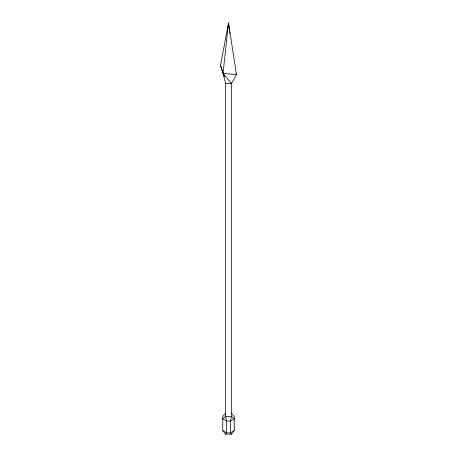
<?xml version="1.0" encoding="UTF-8"?>
<svg xmlns="http://www.w3.org/2000/svg" width="457" height="457" viewBox="0 0 457 457"><rect width="100%" height="100%" fill="white"/><g stroke="black" fill="none" stroke-linecap="round" stroke-linejoin="round"><path stroke-width="0.69" d="M220.508 65.482L228.5 22.85L236.492 74.708L231.379 83.568L225.621 83.568L223.067 73.234L220.508 65.482L224.227 76.222M225.621 413.111L222.748 416.618L222.748 430.643L225.621 434.15L226.581 432.859L226.581 421.046L225.621 416.436L225.621 83.1M225.621 434.15L231.379 434.15L234.252 430.643L234.252 416.618L231.379 413.111M234.252 430.643L230.419 432.859L226.581 432.859L222.748 430.643M231.379 83.568L223.067 73.234L228.5 22.85L229.448 30.55M231.379 434.15L230.419 432.859L230.419 421.046L231.379 416.436L231.379 83.1M224.227 76.422L223.067 73.234L236.492 74.708L236.063 73.417M229.62 31.95L229.791 33.35M225.621 416.436L222.748 418.829L226.581 421.046L230.419 421.046L234.252 418.829L231.379 416.436L225.621 416.436"/></g></svg>
